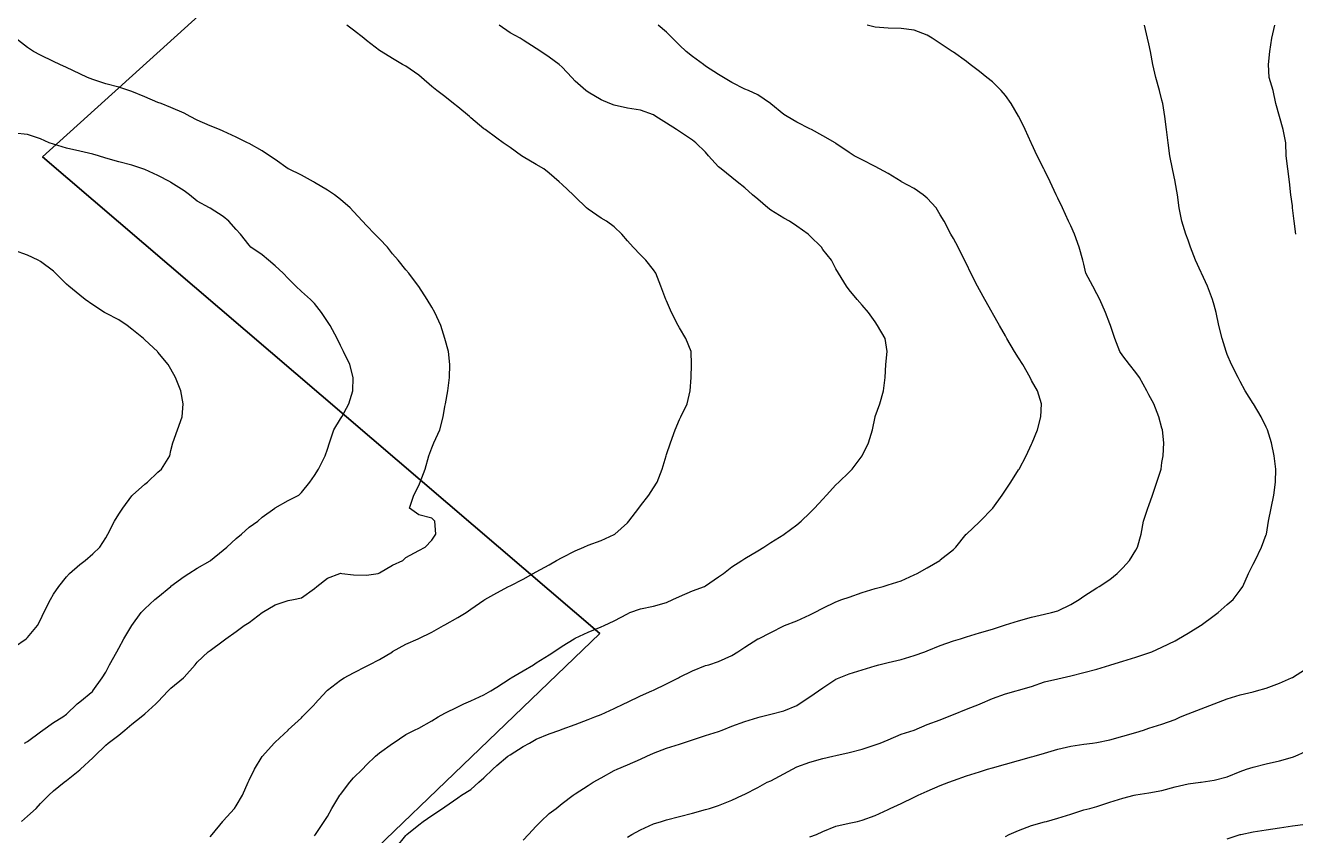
# Model space of a CAD drawing. Extents: x -280806 to 176394, y -263086 to 194114.
# Drawn here: x 23831 to 121495, y -169927 to -107691 of the extents above; entities that cross this region are included whole.
import ezdxf

# ---------------------------------------------------------------- set-up
doc = ezdxf.new("R2010")
doc.units = 0

msp = doc.modelspace()

# ---------------------------------------------------------------- linework, layer by layer
at = {"layer": 'CONTOURS'}
for points in [[(38030.6885, -170023.5055, 484632), (38192.2934, -169841.0522, 484632), (39001.385, -168838.4431, 484632), (39033.3281, -168803.1473, 484632), (39907.7383, -167835.8035, 484632), (40035.9372, -167633.7821, 484632), (40523.1905, -166833.1639, 484632), (40964.358, -165830.5243, 484632), (41038.5768, -165665.3532, 484632), (41447.1917, -164827.9152, 484632), (42041.2164, -163862.9184, 484632), (42065.7833, -163825.2756, 484632), (42965.5529, -162822.636, 484632), (43043.856, -162753.2026, 484632), (44035.5533, -161819.9964, 484632), (44046.4651, -161809.9075, 484632), (45049.1047, -160872.3427, 484632), (45109.8818, -160817.3873, 484632), (46051.7443, -159850.897, 484632), (46090.5454, -159814.7477, 484632), (47007.1094, -158812.1081, 484632), (47054.3839, -158761.3589, 484632), (48056.993, -157997.4996, 484632), (48349.8754, -157809.499, 484632), (49059.6326, -157431.3336, 484632), (50062.2722, -156908.1444, 484632), (50254.8449, -156806.8594, 484632), (51064.9118, -156393.3982, 484632), (52049.9645, -155804.2198, 484632), (52067.521, -155792.9726, 484632), (53070.1606, -155230.6166, 484632), (54027.6288, -154801.5802, 484632), (54072.8002, -154782.1949, 484632), (55075.4398, -154301.3119, 484632), (55983.0122, -153798.971, 484632), (56078.0489, -153745.5701, 484632), (57080.6885, -153170.5039, 484632), (57730.7659, -152796.3314, 484632), (58083.3281, -152539.5984, 484632), (59085.9372, -151841.9417, 484632), (59161.8629, -151793.6918, 484632), (60088.5768, -151276.2329, 484632), (60965.2121, -150791.0522, 484632), (61091.2164, -150729.2083, 484632), (62093.856, -150221.8382, 484632), (62881.7335, -149788.4431, 484632), (63096.4651, -149676.8558, 484632), (64099.1047, -149117.7307, 484632), (64674.75, -148785.8035, 484632), (65101.7443, -148576.6498, 484632), (66104.3839, -148055.777, 484632), (66778.0834, -147783.1639, 484632), (67106.993, -147628.417, 484632), (68109.6326, -147252.2328, 484632), (69112.2722, -146798.0503, 484632), (69142.6303, -146780.5243, 484632), (70114.9118, -145893.983, 484632), (70222.4453, -145777.9152, 484632), (70989.8402, -144775.2756, 484632), (71117.521, -144605.441, 484632), (71755.9855, -143772.636, 484632), (72120.1606, -143212.627, 484632), (72414.7802, -142769.9964, 484632), (72782.1557, -141767.3873, 484632), (73091.863, -140764.7477, 484632), (73122.8002, -140660.5061, 484632), (73437.689, -139762.1081, 484632), (73784.0942, -138759.499, 484632), (74125.4398, -137955.1013, 484632), (74225.2922, -137756.8594, 484632), (74708.6441, -136754.2198, 484632), (74948.3693, -135751.5802, 484632), (75022.9234, -134748.971, 484632), (75041.9429, -133746.3314, 484632), (75032.0064, -132743.6918, 484632), (74606.5361, -131741.0522, 484632), (74125.4398, -130921.2012, 484632), (74028.7877, -130738.4431, 484632), (73518.2477, -129735.8035, 484632), (73122.8002, -128855.3278, 484632), (73078.8785, -128733.1639, 484632), (72677.1826, -127730.5243, 484632), (72312.5503, -126727.9152, 484632), (72120.1606, -126457.4966, 484632), (71547.167, -125725.2756, 484632), (71117.521, -125308.9798, 484632), (70551.4159, -124722.636, 484632), (70114.9118, -124242.1493, 484632), (69689.6854, -123719.9964, 484632), (69112.2722, -123158.4024, 484632), (68500.7825, -122717.3873, 484632), (68109.6326, -122488.0558, 484632), (67106.993, -121813.5638, 484632), (66984.6768, -121714.7477, 484632), (66104.3839, -120866.5502, 484632), (65941.8646, -120712.1081, 484632), (65101.7443, -119906.2474, 484632), (64882.3798, -119709.499, 484632), (64099.1047, -119047.9915, 484632), (63680.1876, -118706.8594, 484632), (63096.4651, -118372.7681, 484632), (62093.856, -117778.8043, 484632), (61980.7447, -117704.2198, 484632), (61091.2164, -117077.3681, 484632), (60569.8255, -116701.5802, 484632), (60088.5768, -116343.5316, 484632), (59181.8882, -115698.971, 484632), (59085.9372, -115632.2198, 484632), (58083.3281, -114791.2766, 484632), (57976.4347, -114696.3314, 484632), (57080.6885, -113943.8717, 484632), (56749.4014, -113693.6918, 484632), (56078.0489, -113160.2004, 484632), (55460.4326, -112691.0522, 484632), (55075.4398, -112382.3508, 484632), (54295.609, -111688.4431, 484632), (54072.8002, -111503.8562, 484632), (53070.1606, -110826.6516, 484632), (52828.9114, -110685.8035, 484632), (52067.521, -110228.9388, 484632), (51177.7793, -109683.1639, 484632), (51064.9118, -109615.925, 484632), (50062.2722, -108843.5009, 484632), (49863.3598, -108680.5243, 484632), (49059.6326, -108059.8601, 484632), (48544.795, -107677.9152, 484632)], [(46051.7443, -169957.9126, 481584), (46136.753, -169841.0522, 481584), (46812.5251, -168838.4431, 481584), (47054.3839, -168455.4924, 481584), (47397.9545, -167835.8035, 481584), (48017.6129, -166833.1639, 481584), (48056.993, -166776.3187, 481584), (48770.987, -165830.5243, 481584), (49059.6326, -165495.1834, 481584), (49737.2945, -164827.9152, 481584), (50062.2722, -164489.4958, 481584), (50755.7532, -163825.2756, 481584), (51064.9118, -163567.811, 481584), (52067.521, -162845.5874, 481584), (52095.8064, -162822.636, 481584), (53070.1606, -162157.5929, 481584), (53751.419, -161819.9964, 481584), (54072.8002, -161667.1392, 481584), (55075.4398, -161115.1769, 481584), (55566.4421, -160817.3873, 481584), (56078.0489, -160516.6106, 481584), (57080.6885, -160035.6058, 481584), (57552.336, -159814.7477, 481584), (58083.3281, -159567.4939, 481584), (59085.9372, -159104.5027, 481584), (59629.3651, -158812.1081, 481584), (60088.5768, -158526.3886, 481584), (61091.2164, -157857.6878, 481584), (61172.6285, -157809.499, 481584), (62093.856, -157278.6898, 481584), (62890.908, -156806.8594, 481584), (63096.4651, -156669.8518, 481584), (64099.1047, -156048.0902, 481584), (64469.772, -155804.2198, 481584), (65101.7443, -155382.4375, 481584), (66022.8499, -154801.5802, 481584), (66104.3839, -154755.5858, 481584), (67106.993, -154293.3871, 481584), (68109.6326, -153895.4707, 481584), (68319.2131, -153798.971, 481584), (69112.2722, -153435.1922, 481584), (70114.9118, -152880.3953, 481584), (70314.7082, -152796.3314, 481584), (71117.521, -152511.4958, 481584), (72120.1606, -152292.8323, 481584), (73122.8002, -152014.8242, 481584), (73607.0054, -151793.6918, 481584), (74125.4398, -151559.453, 481584), (75128.0489, -151129.6241, 481584), (76036.7186, -150791.0522, 481584), (76130.6885, -150749.9347, 481584), (77133.3281, -150062.6717, 481584), (77506.6471, -149788.4431, 481584), (78135.9372, -149293.8442, 481584), (78913.1772, -148785.8035, 481584), (79138.5768, -148642.578, 481584), (80141.2164, -148051.8146, 481584), (80603.3846, -147783.1639, 481584), (81143.856, -147421.9454, 481584), (82146.4651, -146802.0127, 481584), (82174.0495, -146780.5243, 481584), (83149.1047, -146049.3396, 481584), (83482.1292, -145777.9152, 481584), (84151.7443, -145144.4798, 481584), (84515.8584, -144775.2756, 481584), (85154.3839, -144088.5917, 481584), (85438.549, -143772.636, 481584), (86156.993, -142976.8032, 481584), (86379.4666, -142769.9964, 481584), (87159.6326, -141999.7973, 481584), (87395.0297, -141767.3873, 481584), (88157.1516, -140764.7477, 481584), (88162.2722, -140754.1102, 481584), (88653.6403, -139762.1081, 481584), (88968.9559, -138759.499, 481584), (89156.9566, -137756.8594, 481584), (89164.9118, -137731.8658, 481584), (89514.6089, -136754.2198, 481584), (89820.2014, -135751.5802, 481584), (89948.7965, -134748.971, 481584), (89997.595, -133746.3314, 481584), (90096.8378, -132743.6918, 481584), (89934.8671, -131741.0522, 481584), (89352.8515, -130738.4431, 481584), (89164.9118, -130452.3883, 481584), (88658.3038, -129735.8035, 481584), (88162.2722, -129178.111, 481584), (87789.0751, -128733.1639, 481584), (87159.6326, -128000.9734, 481584), (86955.4471, -127730.5243, 481584), (86343.9878, -126727.9152, 481584), (86156.993, -126388.8252, 481584), (85807.235, -125725.2756, 481584), (85154.3839, -124898.8714, 481584), (85032.7078, -124722.636, 481584), (84151.7443, -123857.4002, 481584), (84023.7283, -123719.9964, 481584), (83149.1047, -123122.3141, 481584), (82578.3362, -122717.3873, 481584), (82146.4651, -122489.0921, 481584), (81143.856, -121887.7826, 481584), (80919.7975, -121714.7477, 481584), (80141.2164, -121047.3881, 481584), (79741.1969, -120712.1081, 481584), (79138.5768, -120174.0142, 481584), (78564.1507, -119709.499, 481584), (78135.9372, -119361.4783, 481584), (77315.5985, -118706.8594, 481584), (77133.3281, -118549.5521, 481584), (76352.5829, -117704.2198, 481584), (76130.6885, -117419.4451, 481584), (75367.8046, -116701.5802, 481584), (75128.0489, -116495.6268, 481584), (74125.4398, -115830.3398, 481584), (73891.5362, -115698.971, 481584), (73122.8002, -115187.6081, 481584), (72295.8168, -114696.3314, 481584), (72120.1606, -114569.8699, 481584), (71117.521, -114192.5275, 481584), (70114.9118, -114037.171, 481584), (69112.2722, -113827.7734, 481584), (68776.4436, -113693.6918, 481584), (68109.6326, -113414.1902, 481584), (67106.993, -112822.0248, 481584), (66910.8238, -112691.0522, 481584), (66104.3839, -111969.8954, 481584), (65852.741, -111688.4431, 481584), (65101.7443, -110887.8554, 481584), (64868.1151, -110685.8035, 481584), (64099.1047, -110130.6408, 481584), (63463.8406, -109683.1639, 481584), (63096.4651, -109452.5218, 481584), (62093.856, -108826.2492, 481584), (61864.2806, -108680.5243, 481584), (61091.2164, -108256.3951, 481584), (60259.3562, -107677.9152, 481584)], [(52341.5057, -170843.6918, 478536), (53070.1606, -169912.345, 478536), (53147.153, -169841.0522, 478536), (54072.8002, -169095.9077, 478536), (54413.9628, -168838.4431, 478536), (55075.4398, -168380.8469, 478536), (55902.9718, -167835.8035, 478536), (56078.0489, -167715.1637, 478536), (57080.6885, -167028.175, 478536), (57368.8769, -166833.1639, 478536), (58083.3281, -166393.1851, 478536), (58694.6654, -165830.5243, 478536), (59085.9372, -165491.5258, 478536), (59761.6483, -164827.9152, 478536), (60088.5768, -164544.0245, 478536), (60929.2457, -163825.2756, 478536), (61091.2164, -163716.9192, 478536), (62093.856, -163092.323, 478536), (62584.9498, -162822.636, 478536), (63096.4651, -162521.0669, 478536), (64099.1047, -162110.0441, 478536), (64911.9149, -161819.9964, 478536), (65101.7443, -161754.1291, 478536), (66104.3839, -161389.9846, 478536), (67106.993, -161001.7913, 478536), (67604.5181, -160817.3873, 478536), (68109.6326, -160619.4502, 478536), (69112.2722, -160169.5044, 478536), (69841.3538, -159814.7477, 478536), (70114.9118, -159677.2829, 478536), (71117.521, -159189.9686, 478536), (71997.1433, -158812.1081, 478536), (72120.1606, -158756.5126, 478536), (73122.8002, -158278.7386, 478536), (74046.4356, -157809.499, 478536), (74125.4398, -157764.6324, 478536), (75128.0489, -157262.8706, 478536), (76130.6885, -156872.5742, 478536), (76367.3352, -156806.8594, 478536), (77133.3281, -156563.1718, 478536), (78135.9372, -156102.9542, 478536), (78607.0056, -155804.2198, 478536), (79138.5768, -155442.727, 478536), (80141.2164, -154824.2573, 478536), (80185.5648, -154801.5802, 478536), (81143.856, -154325.2997, 478536), (82146.4651, -153823.7513, 478536), (82204.1638, -153798.971, 478536), (83149.1047, -153419.4341, 478536), (84151.7443, -152975.5843, 478536), (84509.5186, -152796.3314, 478536), (85154.3839, -152457.3938, 478536), (86156.993, -151962.1243, 478536), (86616.1133, -151793.6918, 478536), (87159.6326, -151601.2716, 478536), (88162.2722, -151258.8593, 478536), (89164.9118, -150948.6338, 478536), (89779.1753, -150791.0522, 478536), (90167.521, -150677.2094, 478536), (91170.1606, -150364.8199, 478536), (92172.8002, -149886.0401, 478536), (92401.7354, -149788.4431, 478536), (93175.4398, -149348.7082, 478536), (94130.561, -148785.8035, 478536), (94178.0489, -148750.1419, 478536), (95180.6885, -147947.1768, 478536), (95368.4453, -147783.1639, 478536), (96171.0142, -146780.5243, 478536), (96183.3281, -146760.4685, 478536), (97185.9372, -145816.8382, 478536), (97229.4626, -145777.9152, 478536), (98188.5768, -144797.0993, 478536), (98206.3162, -144775.2756, 478536), (98941.9814, -143772.636, 478536), (99191.2164, -143397.6101, 478536), (99600.3799, -142769.9964, 478536), (100193.856, -141835.8758, 478536), (100242.8069, -141767.3873, 478536), (100766.6971, -140764.7477, 478536), (101196.4651, -139852.8166, 478536), (101236.4854, -139762.1081, 478536), (101639.8577, -138759.499, 478536), (101893.7866, -137756.8594, 478536), (101945.6026, -136754.2198, 478536), (101651.562, -135751.5802, 478536), (101196.4651, -134962.6054, 478536), (101095.0886, -134748.971, 478536), (100512.9206, -133746.3314, 478536), (100193.856, -133234.0846, 478536), (99894.4205, -132743.6918, 478536), (99298.0183, -131741.0522, 478536), (99191.2164, -131547.047, 478536), (98740.9354, -130738.4431, 478536), (98188.5768, -129789.875, 478536), (98157.731, -129735.8035, 478536), (97604.4886, -128733.1639, 478536), (97185.9372, -128006.4598, 478536), (97030.2454, -127730.5243, 478536), (96522.1133, -126727.9152, 478536), (96183.3281, -125997.523, 478536), (96045.0098, -125725.2756, 478536), (95546.8752, -124722.636, 478536), (95180.6885, -124059.6046, 478536), (94995.4006, -123719.9964, 478536), (94467.3041, -122717.3873, 478536), (94178.0489, -122230.8655, 478536), (93860.1425, -121714.7477, 478536), (93175.4398, -120963.3242, 478536), (92857.4114, -120712.1081, 478536), (92172.8002, -120227.4761, 478536), (91199.8176, -119709.499, 478536), (91170.1606, -119689.7174, 478536), (90167.521, -119058.3242, 478536), (89506.5012, -118706.8594, 478536), (89164.9118, -118525.991, 478536), (88162.2722, -118018.499, 478536), (87547.5516, -117704.2198, 478536), (87159.6326, -117455.1982, 478536), (86156.993, -116749.0985, 478536), (86086.7366, -116701.5802, 478536), (85154.3839, -116180.2502, 478536), (84282.9912, -115698.971, 478536), (84151.7443, -115630.9092, 478536), (83149.1047, -115120.3692, 478536), (82393.0178, -114696.3314, 478536), (82146.4651, -114533.7206, 478536), (81143.856, -113709.2976, 478536), (81125.9642, -113693.6918, 478536), (80141.2164, -113035.781, 478536), (79428.7464, -112691.0522, 478536), (79138.5768, -112583.6407, 478536), (78135.9372, -112081.117, 478536), (77513.5966, -111688.4431, 478536), (77133.3281, -111471.395, 478536), (76130.6885, -110814.3986, 478536), (75962.8351, -110685.8035, 478536), (75128.0489, -110087.8774, 478536), (74634.4558, -109683.1639, 478536), (74125.4398, -109211.9126, 478536), (73589.8757, -108680.5243, 478536), (73122.8002, -108216.4663, 478536), (72475.8622, -107677.9152, 478536)], [(62093.856, -170281.1834, 475488), (62501.3736, -169841.0522, 475488), (63096.4651, -169198.8386, 475488), (63454.6051, -168838.4431, 475488), (64099.1047, -168234.9086, 475488), (64630.3711, -167835.8035, 475488), (65101.7443, -167469.6473, 475488), (65954.0261, -166833.1639, 475488), (66104.3839, -166725.5086, 475488), (67106.993, -166089.1471, 475488), (67476.8069, -165830.5243, 475488), (68109.6326, -165487.8377, 475488), (69112.2722, -164935.601, 475488), (69318.8657, -164827.9152, 475488), (70114.9118, -164484.7714, 475488), (71117.521, -164058.3257, 475488), (71605.5972, -163825.2756, 475488), (72120.1606, -163596.5232, 475488), (73122.8002, -163217.7482, 475488), (74125.4398, -162894.3859, 475488), (74357.8802, -162822.636, 475488), (75128.0489, -162563.8608, 475488), (76130.6885, -162234.1891, 475488), (77133.3281, -161936.2166, 475488), (77401.2778, -161819.9964, 475488), (78135.9372, -161528.6076, 475488), (79138.5768, -161166.9624, 475488), (80141.2164, -160865.0275, 475488), (80336.2579, -160817.3873, 475488), (81143.856, -160612.836, 475488), (82146.4651, -160356.042, 475488), (83149.1047, -159923.8661, 475488), (83325.0353, -159814.7477, 475488), (84151.7443, -159269.1557, 475488), (84810.4781, -158812.1081, 475488), (85154.3839, -158574.7298, 475488), (86156.993, -157920.2633, 475488), (86396.2915, -157809.499, 475488), (87159.6326, -157492.0193, 475488), (88162.2722, -157196.0585, 475488), (89164.9118, -156882.9374, 475488), (89447.309, -156806.8594, 475488), (90167.521, -156627.7284, 475488), (91170.1606, -156398.1835, 475488), (92172.8002, -156106.0632, 475488), (92980.3678, -155804.2198, 475488), (93175.4398, -155726.4653, 475488), (94178.0489, -155324.617, 475488), (95180.6885, -154975.621, 475488), (95728.1093, -154801.5802, 475488), (96183.3281, -154661.7684, 475488), (97185.9372, -154363.8569, 475488), (98188.5768, -154063.3241, 475488), (99032.0803, -153798.971, 475488), (99191.2164, -153746.7588, 475488), (100193.856, -153426.2616, 475488), (101196.4651, -153138.7742, 475488), (102199.1047, -152919.8364, 475488), (102722.233, -152796.3314, 475488), (103201.7443, -152653.685, 475488), (104204.3839, -152167.0109, 475488), (104847.5119, -151793.6918, 475488), (105206.993, -151540.9517, 475488), (106209.6326, -150885.3878, 475488), (106402.7539, -150791.0522, 475488), (107212.2722, -150255.1834, 475488), (107773.5919, -149788.4431, 475488), (108214.9118, -149357.8217, 475488), (108715.6373, -148785.8035, 475488), (109217.521, -148005.9422, 475488), (109339.8067, -147783.1639, 475488), (109610.2558, -146780.5243, 475488), (109791.5203, -145777.9152, 475488), (110145.2102, -144775.2756, 475488), (110220.1606, -144560.9098, 475488), (110493.6881, -143772.636, 475488), (110833.8144, -142769.9964, 475488), (111154.8602, -141767.3873, 475488), (111222.8002, -141279.0367, 475488), (111304.9438, -140764.7477, 475488), (111367.4582, -139762.1081, 475488), (111259.9248, -138759.499, 475488), (111222.8002, -138637.4875, 475488), (110978.4725, -137756.8594, 475488), (110584.7318, -136754.2198, 475488), (110220.1606, -136062.0494, 475488), (110064.0115, -135751.5802, 475488), (109484.1295, -134748.971, 475488), (109217.521, -134359.4671, 475488), (108724.2326, -133746.3314, 475488), (108214.9118, -133068.0905, 475488), (107973.6931, -132743.6918, 475488), (107584.2806, -131741.0522, 475488), (107259.6686, -130738.4431, 475488), (107212.2722, -130606.3123, 475488), (106883.0578, -129735.8035, 475488), (106433.2339, -128733.1639, 475488), (106209.6326, -128302.3596, 475488), (105895.0181, -127730.5243, 475488), (105370.3049, -126727.9152, 475488), (105206.993, -126025.8694, 475488), (105133.7191, -125725.2756, 475488), (104855.4977, -124722.636, 475488), (104486.6592, -123719.9964, 475488), (104204.3839, -123074.2776, 475488), (104044.4554, -122717.3873, 475488), (103567.7482, -121714.7477, 475488), (103201.7443, -120956.8625, 475488), (103089.517, -120712.1081, 475488), (102626.1295, -119709.499, 475488), (102199.1047, -118821.7994, 475488), (102142.8386, -118706.8594, 475488), (101635.6819, -117704.2198, 475488), (101196.4651, -116760.8028, 475488), (101165.0098, -116701.5802, 475488), (100713.1438, -115698.971, 475488), (100207.1453, -114696.3314, 475488), (100193.856, -114669.6005, 475488), (99615.9857, -113693.6918, 475488), (99191.2164, -113074.2468, 475488), (98847.4934, -112691.0522, 475488), (98188.5768, -112034.1778, 475488), (97751.3107, -111688.4431, 475488), (97185.9372, -111238.223, 475488), (96472.6442, -110685.8035, 475488), (96183.3281, -110455.1614, 475488), (95180.6885, -109755.1577, 475488), (95086.4138, -109683.1639, 475488), (94178.0489, -109073.5639, 475488), (93551.3191, -108680.5243, 475488), (93175.4398, -108446.7427, 475488), (92172.8002, -108053.825, 475488), (91170.1606, -107928.3389, 475488), (90167.521, -107892.7078, 475488), (89164.9118, -107818.8242, 475488), (88541.7482, -107677.9152, 475488)], [(70114.9118, -170039.6904, 472440), (70467.1997, -169841.0522, 472440), (71117.521, -169482.516, 472440), (72120.1606, -169024.8893, 472440), (72748.1705, -168838.4431, 472440), (73122.8002, -168715.1515, 472440), (74125.4398, -168452.993, 472440), (75128.0489, -168203.7581, 472440), (76130.6885, -167928.1274, 472440), (76430.886, -167835.8035, 472440), (77133.3281, -167608.2398, 472440), (78135.9372, -167215.3526, 472440), (78957.4951, -166833.1639, 472440), (79138.5768, -166738.7978, 472440), (80141.2164, -166222.8629, 472440), (80873.8337, -165830.5243, 472440), (81143.856, -165709.2749, 472440), (82146.4651, -165190.231, 472440), (82810.0147, -164827.9152, 472440), (83149.1047, -164655.5203, 472440), (84151.7443, -164284.6397, 472440), (85154.3839, -163999.0726, 472440), (85916.6887, -163825.2756, 472440), (86156.993, -163770.3811, 472440), (87159.6326, -163533.6734, 472440), (88162.2722, -163277.1538, 472440), (89164.9118, -162966.4406, 472440), (89547.192, -162822.636, 472440), (90167.521, -162568.89, 472440), (91170.1606, -162140.4326, 472440), (92168.411, -161819.9964, 472440), (92172.8002, -161818.7162, 472440), (93175.4398, -161404.6759, 472440), (94178.0489, -161025.5657, 472440), (94732.5715, -160817.3873, 472440), (95180.6885, -160635.7265, 472440), (96183.3281, -160221.7471, 472440), (97185.9372, -159843.3684, 472440), (97252.475, -159814.7477, 472440), (98188.5768, -159398.8176, 472440), (99191.2164, -159036.258, 472440), (99997.7477, -158812.1081, 472440), (100193.856, -158755.5372, 472440), (101196.4651, -158482.4974, 472440), (102199.1047, -158126.8872, 472440), (103201.7443, -157886.8877, 472440), (103541.6268, -157809.499, 472440), (104204.3839, -157650.3019, 472440), (105206.993, -157392.9593, 472440), (106209.6326, -157140.6154, 472440), (107212.2722, -156831.792, 472440), (107287.5578, -156806.8594, 472440), (108214.9118, -156525.5899, 472440), (109217.521, -156226.825, 472440), (110220.1606, -155879.4444, 472440), (110438.0926, -155804.2198, 472440), (111222.8002, -155460.6492, 472440), (112225.4398, -154961.2649, 472440), (112498.9368, -154801.5802, 472440), (113228.0489, -154386.595, 472440), (114182.5606, -153798.971, 472440), (114230.6885, -153766.6318, 472440), (115233.3281, -153031.5761, 472440), (115548.156, -152796.3314, 472440), (116235.9372, -152186.9143, 472440), (116684.9381, -151793.6918, 472440), (117238.5768, -151079.3321, 472440), (117443.0366, -150791.0522, 472440), (117880.9123, -149788.4431, 472440), (118241.2164, -149088.2261, 472440), (118387.368, -148785.8035, 472440), (118878.4618, -147783.1639, 472440), (119243.856, -146801.4946, 472440), (119251.2322, -146780.5243, 472440), (119422.7736, -145777.9152, 472440), (119616.5654, -144775.2756, 472440), (119811.485, -143772.636, 472440), (119946.0847, -142769.9964, 472440), (119969.5543, -141767.3873, 472440), (119855.8334, -140764.7477, 472440), (119654.1473, -139762.1081, 472440), (119341.1177, -138759.499, 472440), (119243.856, -138541.9937, 472440), (118849.5058, -137756.8594, 472440), (118253.0426, -136754.2198, 472440), (118241.2164, -136735.4746, 472440), (117623.2649, -135751.5802, 472440), (117238.5768, -135035.544, 472440), (117069.6871, -134748.971, 472440), (116562.439, -133746.3314, 472440), (116235.9372, -132960.9838, 472440), (116159.0057, -132743.6918, 472440), (115853.3522, -131741.0522, 472440), (115604.5135, -130738.4431, 472440), (115380.9732, -129735.8035, 472440), (115233.3281, -129189.3581, 472440), (115102.0202, -128733.1639, 472440), (114719.3438, -127730.5243, 472440), (114251.3234, -126727.9152, 472440), (114230.6885, -126679.9397, 472440), (113803.8466, -125725.2756, 472440), (113427.0528, -124722.636, 472440), (113228.0489, -124182.0732, 472440), (113063.213, -123719.9964, 472440), (112736.0407, -122717.3873, 472440), (112547.4305, -121714.7477, 472440), (112416.7932, -120712.1081, 472440), (112231.932, -119709.499, 472440), (112225.4398, -119676.2758, 472440), (112019.1816, -118706.8594, 472440), (111813.594, -117704.2198, 472440), (111690.8815, -116701.5802, 472440), (111571.7962, -115698.971, 472440), (111438.4766, -114696.3314, 472440), (111275.1953, -113693.6918, 472440), (111222.8002, -113442.9938, 472440), (111031.2943, -112691.0522, 472440), (110746.4282, -111688.4431, 472440), (110528.3438, -110685.8035, 472440), (110344.2142, -109683.1639, 472440), (110220.1606, -109105.9946, 472440), (110117.7173, -108680.5243, 472440), (109874.1211, -107677.9152, 472440)], [(121512.0557, -123719.9964, 469392), (121388.5202, -122717.3873, 469392), (121268.0633, -121714.7477, 469392), (121249.1047, -121561.921, 469392), (121140.6874, -120712.1081, 469392), (121026.2654, -119709.499, 469392), (120900.0478, -118706.8594, 469392), (120781.8158, -117704.2198, 469392), (120735.6082, -116701.5802, 469392), (120534.0439, -115698.971, 469392), (120250.7018, -114696.3314, 469392), (120246.4651, -114681.2743, 469392), (119988.269, -113693.6918, 469392), (119759.0899, -112691.0522, 469392), (119462.489, -111688.4431, 469392), (119409.2405, -110685.8035, 469392), (119510.7084, -109683.1639, 469392), (119674.0202, -108680.5243, 469392), (119887.746, -107677.9152, 469392)], [(23524.5859, -168838.4431, 487680), (23993.856, -168429.5234, 487680), (24649.877, -167835.8035, 487680), (24996.4651, -167476.0176, 487680), (25635.7222, -166833.1639, 487680), (25999.1047, -166478.8949, 487680), (26823.0706, -165830.5243, 487680), (27001.7443, -165692.4804, 487680), (28004.3839, -164872.0198, 487680), (28058.1811, -164827.9152, 487680), (29006.993, -163946.2202, 487680), (29144.976, -163825.2756, 487680), (30009.6326, -162976.3771, 487680), (30199.0354, -162822.636, 487680), (31012.2722, -162212.5178, 487680), (31479.9878, -161819.9964, 487680), (32014.9118, -161374.7141, 487680), (32718.9084, -160817.3873, 487680), (33017.521, -160565.8358, 487680), (33871.601, -159814.7477, 487680), (34020.1606, -159643.2977, 487680), (34798.5893, -158812.1081, 487680), (35022.8002, -158605.027, 487680), (35973.8371, -157809.499, 487680), (36025.4398, -157756.7381, 487680), (36874.9174, -156806.8594, 487680), (37028.0489, -156594.5357, 487680), (37895.784, -155804.2198, 487680), (38030.6885, -155698.5761, 487680), (39033.3281, -154971.2318, 487680), (39252.8146, -154801.5802, 487680), (40035.9372, -154244.0095, 487680), (40645.842, -153798.971, 487680), (41038.5768, -153552.083, 487680), (42025.3668, -152796.3314, 487680), (42041.2164, -152783.4689, 487680), (43043.856, -152203.2821, 487680), (44046.4651, -151877.2985, 487680), (44439.5962, -151793.6918, 487680), (45049.1047, -151669.5468, 487680), (46051.7443, -150959.2104, 487680), (46238.922, -150791.0522, 487680), (47054.3839, -150143.8094, 487680), (48009.7186, -149788.4431, 487680), (48056.993, -149769.4236, 487680), (48157.8818, -149788.4431, 487680), (49059.6326, -149890.734, 487680), (50062.2722, -149922.738, 487680), (50955.5496, -149788.4431, 487680), (51064.9118, -149750.3126, 487680), (52067.521, -149153.2399, 487680), (52860.4582, -148785.8035, 487680), (53070.1606, -148552.662, 487680), (54072.8002, -148017.3418, 487680), (54559.7791, -147783.1639, 487680), (55075.4398, -147224.7094, 487680), (55388.6522, -146780.5243, 487680), (55313.0314, -145777.9152, 487680), (55075.4398, -145539.5616, 487680), (54072.8002, -145288.7112, 487680), (53370.541, -144775.2756, 487680), (53701.6452, -143772.636, 487680), (54072.8002, -143023.1938, 487680), (54191.1235, -142769.9964, 487680), (54574.0742, -141767.3873, 487680), (54860.6167, -140764.7477, 487680), (55075.4398, -140129.4226, 487680), (55236.9228, -139762.1081, 487680), (55691.5625, -138759.499, 487680), (55948.9661, -137756.8594, 487680), (56078.0489, -136953.6199, 487680), (56129.9258, -136754.2198, 487680), (56322.1632, -135751.5802, 487680), (56433.4457, -134748.971, 487680), (56462.2798, -133746.3314, 487680), (56359.9889, -132743.6918, 487680), (56078.0489, -131742.6677, 487680), (56077.7746, -131741.0522, 487680), (55775.291, -130738.4431, 487680), (55319.2798, -129735.8035, 487680), (55075.4398, -129338.9539, 487680), (54724.9502, -128733.1639, 487680), (54072.8002, -127759.6632, 487680), (54054.7255, -127730.5243, 487680), (53306.0758, -126727.9152, 487680), (53070.1606, -126456.0641, 487680), (52498.2948, -125725.2756, 487680), (52067.521, -125239.3939, 487680), (51668.5987, -124722.636, 487680), (51064.9118, -124089.0178, 487680), (50692.4158, -123719.9964, 487680), (50062.2722, -123071.0772, 487680), (49749.0598, -122717.3873, 487680), (49059.6326, -121973.5534, 487680), (48801.0098, -121714.7477, 487680), (48056.993, -121070.1566, 487680), (47603.8469, -120712.1081, 487680), (47054.3839, -120347.2015, 487680), (46051.7443, -119749.6411, 487680), (45983.7434, -119709.499, 487680), (45049.1047, -119185.9745, 487680), (44047.5319, -118706.8594, 487680), (44046.4651, -118706.1583, 487680), (43043.856, -117993.0178, 487680), (42611.1619, -117704.2198, 487680), (42041.2164, -117320.3242, 487680), (41038.5768, -116763.4241, 487680), (40905.0744, -116701.5802, 487680), (40035.9372, -116270.4101, 487680), (39033.3281, -115815.9838, 487680), (38743.4938, -115698.971, 487680), (38030.6885, -115396.6704, 487680), (37028.0489, -114960.0749, 487680), (36508.4868, -114696.3314, 487680), (36025.4398, -114433.5024, 487680), (35022.8002, -113991.6948, 487680), (34265.8598, -113693.6918, 487680), (34020.1606, -113600.0573, 487680), (33017.521, -113187.8153, 487680), (32014.9118, -112765.8197, 487680), (31793.9014, -112691.0522, 487680), (31012.2722, -112427.4917, 487680), (30009.6326, -112183.2859, 487680), (29006.993, -111853.0656, 487680), (28603.5293, -111688.4431, 487680), (28004.3839, -111420.2496, 487680), (27001.7443, -110922.2978, 487680), (26471.2094, -110685.8035, 487680), (25999.1047, -110449.9493, 487680), (24996.4651, -109968.3043, 487680), (24462.0593, -109683.1639, 487680), (23993.856, -109375.5902, 487680), (23064.155, -108680.5243, 487680)], [(23762.6652, -162822.636, 490728), (23993.856, -162691.9682, 490728), (24996.4651, -161952.6454, 490728), (25178.9184, -161819.9964, 490728), (25999.1047, -161251.7273, 490728), (26698.0416, -160817.3873, 490728), (27001.7443, -160599.5162, 490728), (27813.9754, -159814.7477, 490728), (28004.3839, -159651.0701, 490728), (29006.993, -158827.7443, 490728), (29026.3783, -158812.1081, 490728), (29736.6842, -157809.499, 490728), (30009.6326, -157365.2225, 490728), (30308.5195, -156806.8594, 490728), (30852.9533, -155804.2198, 490728), (31012.2722, -155531.0885, 490728), (31407.8722, -154801.5802, 490728), (32014.9118, -153801.5009, 490728), (32016.5578, -153798.971, 490728), (32735.2457, -152796.3314, 490728), (33017.521, -152505.3084, 490728), (33781.0145, -151793.6918, 490728), (34020.1606, -151605.4169, 490728), (35005.3046, -150791.0522, 490728), (35022.8002, -150777.6715, 490728), (36025.4398, -150027.2234, 490728), (36394.6745, -149788.4431, 490728), (37028.0489, -149394.3977, 490728), (38030.6885, -148811.6506, 490728), (38070.9221, -148785.8035, 490728), (39033.3281, -148013.3184, 490728), (39314.9633, -147783.1639, 490728), (40035.9372, -147116.4749, 490728), (40437.4198, -146780.5243, 490728), (41038.5768, -146242.3085, 490728), (41698.5298, -145777.9152, 490728), (42041.2164, -145472.7494, 490728), (43017.6432, -144775.2756, 490728), (43043.856, -144754.4273, 490728), (44046.4651, -144179.4221, 490728), (44861.2565, -143772.636, 490728), (45049.1047, -143568.6638, 490728), (45698.6335, -142769.9964, 490728), (46051.7443, -142262.6873, 490728), (46368.462, -141767.3873, 490728), (46876.9294, -140764.7477, 490728), (47054.3839, -140250.1538, 490728), (47222.3592, -139762.1081, 490728), (47554.957, -138759.499, 490728), (48056.993, -137922.9754, 490728), (48153.9194, -137756.8594, 490728), (48695.3357, -136754.2198, 490728), (49010.6513, -135751.5802, 490728), (49021.4107, -134748.971, 490728), (48768.6096, -133746.3314, 490728), (48281.7526, -132743.6918, 490728), (48056.993, -132277.927, 490728), (47794.7736, -131741.0522, 490728), (47259.179, -130738.4431, 490728), (47054.3839, -130425.7488, 490728), (46606.0231, -129735.8035, 490728), (46051.7443, -129047.748, 490728), (45746.67, -128733.1639, 490728), (45049.1047, -128139.444, 490728), (44626.0728, -127730.5243, 490728), (44046.4651, -127120.0709, 490728), (43650.8042, -126727.9152, 490728), (43043.856, -126158.3659, 490728), (42513.1382, -125725.2756, 490728), (42041.2164, -125317.4227, 490728), (41174.2433, -124722.636, 490728), (41038.5768, -124566.7918, 490728), (40360.2749, -123719.9964, 490728), (40035.9372, -123365.575, 490728), (39471.2647, -122717.3873, 490728), (39033.3281, -122371.8355, 490728), (38030.6885, -121740.0156, 490728), (37990.5463, -121714.7477, 490728), (37028.0489, -121182.0182, 490728), (36449.8128, -120712.1081, 490728), (36025.4398, -120401.395, 490728), (35022.8002, -119746.7455, 490728), (34959.4018, -119709.499, 490728), (34020.1606, -119227.1834, 490728), (33017.521, -118771.0502, 490728), (32849.6066, -118706.8594, 490728), (32014.9118, -118438.2086, 490728), (31012.2722, -118181.628, 490728), (30009.6326, -117878.6263, 490728), (29438.6508, -117704.2198, 490728), (29006.993, -117589.3406, 490728), (28004.3839, -117347.5428, 490728), (27001.7443, -117111.2923, 490728), (25999.1047, -116817.648, 490728), (25663.1846, -116701.5802, 490728), (24996.4651, -116409.6427, 490728), (23993.856, -116073.4788, 490728), (22991.2164, -115956.1003, 490728)], [(22991.2164, -155434.4059, 493776), (23885.8654, -154801.5802, 493776), (23993.856, -154720.1376, 493776), (24756.4961, -153798.971, 493776), (24996.4651, -153362.2231, 493776), (25246.4011, -152796.3314, 493776), (25750.205, -151793.6918, 493776), (25999.1047, -151394.0381, 493776), (26397.6917, -150791.0522, 493776), (27001.7443, -150052.9181, 493776), (27232.5998, -149788.4431, 493776), (28004.3839, -149098.9246, 493776), (28421.6856, -148785.8035, 493776), (29006.993, -148278.6163, 493776), (29559.9307, -147783.1639, 493776), (30009.6326, -147052.7412, 493776), (30177.3946, -146780.5243, 493776), (30682.0824, -145777.9152, 493776), (31012.2722, -145243.6008, 493776), (31316.0054, -144775.2756, 493776), (32014.9118, -143823.2023, 493776), (32057.9801, -143772.636, 493776), (33017.521, -142930.1383, 493776), (33209.7888, -142769.9964, 493776), (34020.1606, -142020.3103, 493776), (34284.3917, -141767.3873, 493776), (34928.617, -140764.7477, 493776), (35022.8002, -140350.4635, 493776), (35165.0198, -139762.1081, 493776), (35527.427, -138759.499, 493776), (35875.8134, -137756.8594, 493776), (35953.6594, -136754.2198, 493776), (35776.1438, -135751.5802, 493776), (35373.5335, -134748.971, 493776), (35022.8002, -134109.1958, 493776), (34812.031, -133746.3314, 493776), (34020.1606, -132778.9572, 493776), (33990.6864, -132743.6918, 493776), (33017.521, -131844.1966, 493776), (32907.4272, -131741.0522, 493776), (32014.9118, -131027.8202, 493776), (31653.3886, -130738.4431, 493776), (31012.2722, -130319.3431, 493776), (30009.6326, -129794.569, 493776), (29906.8236, -129735.8035, 493776), (29006.993, -129156.8054, 493776), (28435.2187, -128733.1639, 493776), (28004.3839, -128414.6784, 493776), (27180.6924, -127730.5243, 493776), (27001.7443, -127563.372, 493776), (26139.587, -126727.9152, 493776), (25999.1047, -126580.8492, 493776), (24996.4651, -125825.25, 493776), (24814.9262, -125725.2756, 493776), (23993.856, -125350.5545, 493776), (22991.2164, -124978.7899, 493776)], [(84151.7443, -170032.7714, 469392), (84653.5366, -169841.0522, 469392), (85154.3839, -169613.7934, 469392), (86156.993, -169208.958, 469392), (87159.6326, -168982.2173, 469392), (87798.463, -168838.4431, 469392), (88162.2722, -168754.2878, 469392), (89164.9118, -168388.8326, 469392), (90167.521, -167919.1968, 469392), (90330.6499, -167835.8035, 469392), (91170.1606, -167457.9125, 469392), (92172.8002, -166989.0386, 469392), (92485.0068, -166833.1639, 469392), (93175.4398, -166523.5481, 469392), (94178.0489, -166081.771, 469392), (94836.6607, -165830.5243, 469392), (95180.6885, -165689.6762, 469392), (96183.3281, -165332.2373, 469392), (97185.9372, -165024.9684, 469392), (97813.429, -164827.9152, 469392), (98188.5768, -164719.5893, 469392), (99191.2164, -164442.8309, 469392), (100193.856, -164163.8474, 469392), (101196.4651, -163880.353, 469392), (101386.2946, -163825.2756, 469392), (102199.1047, -163586.4648, 469392), (103201.7443, -163282.061, 469392), (104204.3839, -163065.6835, 469392), (105206.993, -162911.6376, 469392), (105880.3267, -162822.636, 469392), (106209.6326, -162779.903, 469392), (107212.2722, -162580.1371, 469392), (108214.9118, -162302.9825, 469392), (109217.521, -161999.0359, 469392), (109810.235, -161819.9964, 469392), (110220.1606, -161684.9395, 469392), (111222.8002, -161369.2886, 469392), (112225.4398, -161004.9002, 469392), (112654.7201, -160817.3873, 469392), (113228.0489, -160586.5013, 469392), (114230.6885, -160196.2658, 469392), (115233.3281, -159818.7101, 469392), (115244.2094, -159814.7477, 469392), (116235.9372, -159413.0518, 469392), (117238.5768, -159122.2421, 469392), (118241.2164, -158877.3962, 469392), (118488.3482, -158812.1081, 469392), (119243.856, -158592.4387, 469392), (120246.4651, -158226.3739, 469392), (121182.2926, -157809.499, 469392), (121249.1047, -157775.849, 469392), (122251.7443, -157152.0758, 469392)], [(99191.2164, -169991.8978, 466344), (99481.7213, -169841.0522, 466344), (100193.856, -169525.0356, 466344), (101196.4651, -169156.5019, 466344), (102199.1047, -168881.5418, 466344), (102342.8789, -168838.4431, 466344), (103201.7443, -168601.6135, 466344), (104204.3839, -168271.6066, 466344), (105206.993, -167960.4667, 466344), (105663.3701, -167835.8035, 466344), (106209.6326, -167681.148, 466344), (107212.2722, -167361.5957, 466344), (108214.9118, -167040.8851, 466344), (109077.0386, -166833.1639, 466344), (109217.521, -166799.6359, 466344), (110220.1606, -166632.3922, 466344), (111222.8002, -166463.1367, 466344), (112225.4398, -166174.5826, 466344), (113228.0489, -165946.5007, 466344), (114177.6838, -165830.5243, 466344), (114230.6885, -165824.0016, 466344), (115233.3281, -165673.7047, 466344), (116235.9372, -165402.6156, 466344), (117238.5768, -164998.3594, 466344), (117713.3942, -164827.9152, 466344), (118241.2164, -164662.3783, 466344), (119243.856, -164419.6966, 466344), (120246.4651, -164197.4059, 466344), (121249.1047, -163913.3933, 466344), (121458.0451, -163825.2756, 466344), (122251.7443, -163472.8049, 466344)], [(116235.9372, -170183.8913, 463296), (117238.5768, -169849.8914, 463296), (117274.2994, -169841.0522, 463296), (118241.2164, -169648.2358, 463296), (119243.856, -169484.7106, 463296), (120246.4651, -169333.2554, 463296), (121249.1047, -169180.6421, 463296), (122251.7443, -169050.7058, 463296)]]:
    msp.add_polyline3d(points, dxfattribs=at)
at = {"layer": 'PARCELS'}
for points in [[(68443.0229, 38760.9893, 0), (84885.9466, 1999.3966, 0), (109920.085, -17728.753, 0), (126896.4391, -75683.1202, 0), (172191.2431, -120838.8439, 0), (67372.9615, -245649.9024, 0), (26524.1227, -215612.6854, 0), (39668.2265, -181604.5339, 0), (68003.867, -154411.4057, 0), (25137.5266, -117784.7784, 0), (67478.1785, -79526.4043, 0), (72411.1226, -55150.0243, 0), (57066.8201, 27723.4193, 0), (32922.6367, 53882.0868, 0), (68443.0229, 38760.9893, 0)], [(26524.1227, -215612.6854, 0), (67372.9615, -245649.9024, 0), (-92554.6841, -111854.3458, 0), (-92437.0313, -101920.9138, 0), (-37610.7655, -86850.474, 0), (-14774.3875, -85232.9309, 0), (58768.0918, -80022.5273, 0), (72411.1226, -55150.0243, 0), (67478.1785, -79526.4043, 0), (25137.5266, -117784.7784, 0), (68003.867, -154411.4057, 0), (39668.2265, -181604.5339, 0), (26524.1227, -215612.6854, 0)]]:
    msp.add_polyline3d(points, dxfattribs=at)

doc.saveas('drawing.dxf')
